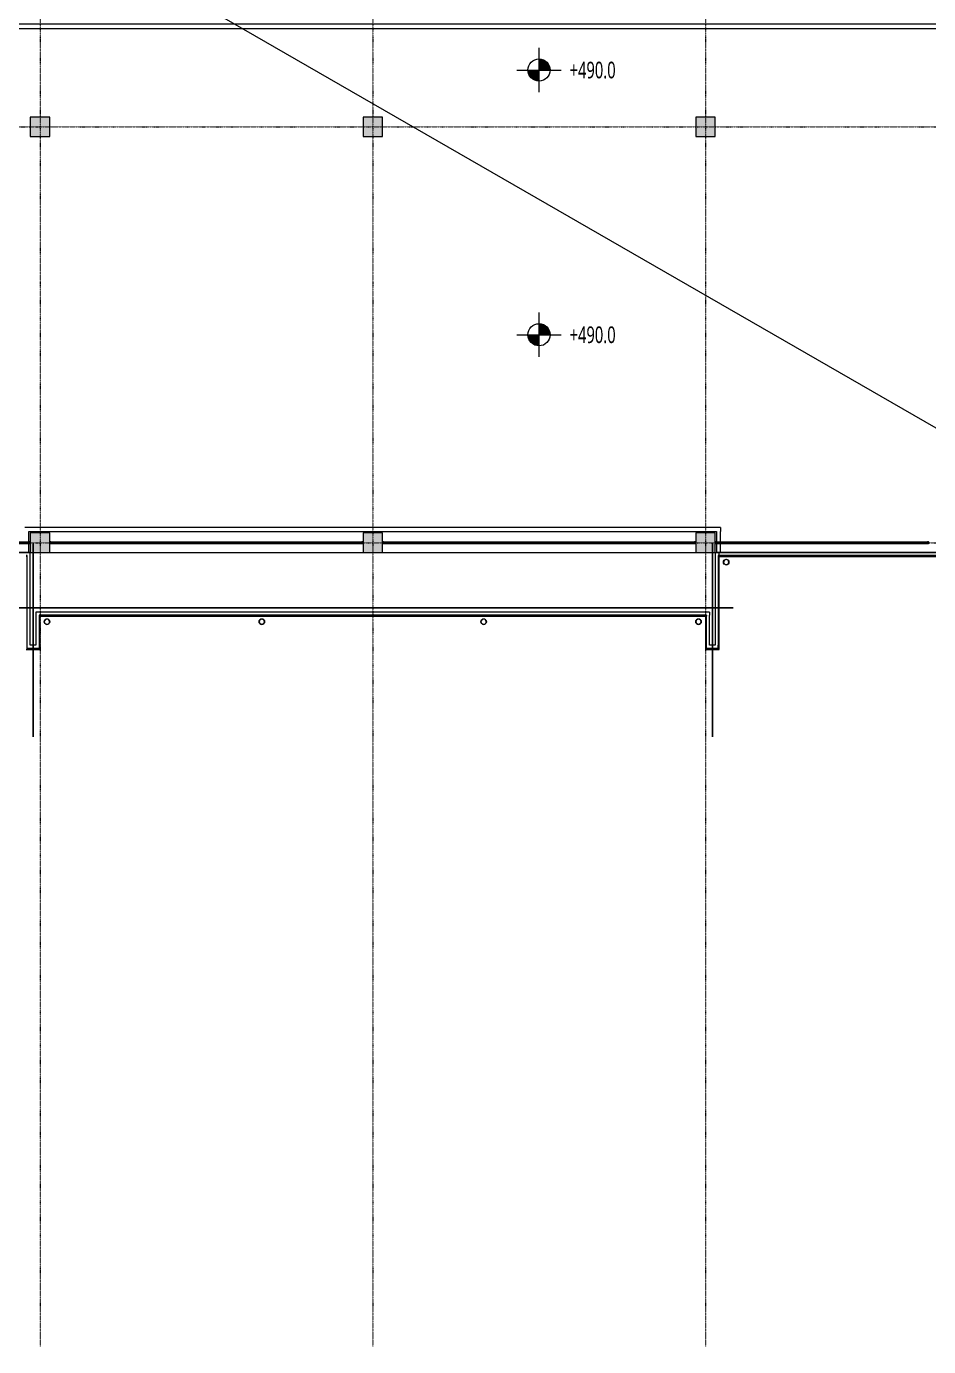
# Model space of a CAD drawing. Extents: x -32000 to 290600, y -29000 to 131250.
# Drawn here: x 126709 to 159250, y -29000 to 18625 of the extents above; entities that cross this region are included whole.
import ezdxf

# ---------------------------------------------------------------- set-up
doc = ezdxf.new("R2010")
doc.units = 0
doc.header["$LTSCALE"] = 10
for name, pattern in [('H12PL2$0$JJP_三點線', [0.9, 0.3, -0.15, 0, -0.15, 0, -0.15, 0, -0.15]), ('XFM7P20ICA$0$CENTERK3', [2.749, 2.5, -0.083, 0.083, -0.083]), ('XFM7P20ICA$0$H12PL2$0$JJP_三點線', [0.9, 0.3, -0.15, 0, -0.15, 0, -0.15, 0, -0.15]), ('XFM7P20ICA$0$XFDP20$0$HIDDEN2', [0.1875, 0.125, -0.0625])]:
    doc.linetypes.add(name, pattern=pattern)
for name, color, linetype in [('H12PL2$0$A-LABEL-HIGH.200K', 252, 'Continuous'), ('H12PL2$0$A-OBJE-MEP', 252, 'Continuous'), ('H12PL2$0$A-WALL-EX', 252, 'Continuous'), ('H12PL2$0$A-WALL-IN.200K', 252, 'Continuous'), ('H12PL2$0$Hattch', 252, 'Continuous'), ('H12PL2$0$S-COL', 252, 'Continuous'), ('H12PL2$0$S-GRID', 252, 'Continuous'), ('H12PL2$0$S-SLAB-SHOW.200K', 252, 'Continuous'), ('XFM7P20ICA$0$H12PL2$0$A-OBJE-2D', 252, 'Continuous'), ('XFM7P20ICA$0$H12PL2$0$A-OBJE-MEP', 252, 'Continuous'), ('XFM7P20ICA$0$H12PL2$0$A-WALL-EX', 252, 'Continuous'), ('XFM7P20ICA$0$H12PL2$0$Hattch', 252, 'Continuous'), ('XFM7P20ICA$0$H12PL2$0$S-COL', 252, 'Continuous'), ('XFM7P20ICA$0$H12PL2$0$S-GRID', 252, 'Continuous'), ('XFM7P20ICA$0$K-SIN', 252, 'XFM7P20ICA$0$CENTERK3'), ('XFM7P20ICA$0$XFDP20$0$A-Partition-Col (200K)', 1, 'Continuous'), ('XFM7P20ICA$0$XFDP20$0$A-W-R1 (Rockwool) (200K)', 2, 'XFM7P20ICA$0$XFDP20$0$HIDDEN2')]:
    doc.layers.add(name, color=color, linetype=linetype)
doc.styles.add('H12PL2$0$Standard', font='', dxfattribs={"width": 0.8})
doc.styles.get('H12PL2$0$Standard').set_extended_font_data('Microsoft JhengHei')

# ---------------------------------------------------------------- blocks, each defined once
blk = doc.blocks.new('H12PL2')
at = {"layer": 'H12PL2$0$Hattch', "linetype": 'Continuous', "lineweight": 0}
for points in [[(145200, 17050), (145600, 17050), (145569.55, 17203.07), (145482.84, 17332.84), (145353.07, 17419.55), (145200, 17450)], [(145200, 17050), (144800, 17050), (144830.45, 16896.93), (144917.16, 16767.16), (145046.93, 16680.45), (145200, 16650)], [(145200, 7500), (145600, 7500), (145569.55, 7653.07), (145482.84, 7782.84), (145353.07, 7869.55), (145200, 7900)], [(145200, 7500), (144800, 7500), (144830.45, 7346.93), (144917.16, 7217.16), (145046.93, 7130.45), (145200, 7100)]]:
    blk.add_hatch(color=256, dxfattribs=at).paths.add_polyline_path(points)
at = {"layer": 'H12PL2$0$A-LABEL-HIGH.200K', "lineweight": 0}
for p, q in [((145200, 16250), (145200, 17850)), ((144400, 17050), (146000, 17050)), ((145200, 6700), (145200, 8300)), ((144400, 7500), (146000, 7500))]:
    blk.add_line(p, q, dxfattribs=at)
for centre in [(145200, 17050), (145200, 7500)]:
    blk.add_circle(centre, 400, dxfattribs=at)
at = {"layer": 'H12PL2$0$A-OBJE-MEP', "lineweight": 0, "flags": 128}
for points in [[(152045, -700, 1), (151855, -700, 1)], [(127545, -2850, 1), (127355, -2850, 1)], [(135295, -2850, 1), (135105, -2850, 1)], [(143295, -2850, 1), (143105, -2850, 1)], [(151045, -2850, 1), (150855, -2850, 1)]]:
    blk.add_lwpolyline(points, format="xyb", close=True, dxfattribs=at)
at = {"layer": 'H12PL2$0$A-OBJE-MEP', "lineweight": 0}
for centre in [(151950, -700), (127450, -2850), (135200, -2850), (143200, -2850), (150950, -2850)]:
    blk.add_circle(centre, 100, dxfattribs=at)
at = {"layer": 'H12PL2$0$A-WALL-EX', "lineweight": 0}
for p, q in [((126735, -465), (126700, -465)), ((126735, -465), (126700, -465)), ((126735, -500), (126735, -465)), ((151700, -465), (151665, -465)), ((151700, -465), (151665, -465)), ((151665, -465), (151665, -500)), ((176150, -465), (151700, -465)), ((126735, -3815), (126735, -500)), ((151665, -500), (151665, -3700)), ((127165, -2615), (127165, -2650)), ((127165, -2615), (127165, -2650)), ((127200, -2615), (127165, -2615)), ((127165, -2650), (127165, -3815)), ((151200, -2615), (127200, -2615)), ((151235, -2615), (151200, -2615)), ((151235, -2650), (151235, -2615)), ((151235, -2650), (151235, -2615)), ((151235, -3815), (151235, -2650)), ((151665, -3815), (151665, -3700)), ((151665, -3815), (151665, -3700)), ((126735, -3815), (126850, -3815)), ((126735, -3815), (126850, -3815)), ((127050, -3815), (126850, -3815)), ((127050, -3815), (127165, -3815)), ((127050, -3815), (127165, -3815)), ((151235, -3815), (151350, -3815)), ((151235, -3815), (151350, -3815)), ((151665, -3815), (151350, -3815))]:
    blk.add_line(p, q, dxfattribs=at)
at = {"layer": 'H12PL2$0$A-WALL-EX', "lineweight": 0, "flags": 128}
for points in [[(126735, -350), (77050, -350)], [(126850, -350), (126735, -350)], [(126850, -3700), (126850, -350)], [(151550, -350), (151665, -350)], [(151550, -350), (151550, -3700)], [(176150, -350), (151665, -350)], [(151700, -500), (176150, -500)], [(151700, -500), (176150, -500)], [(151700, -500), (176150, -500)], [(151700, -3815), (151700, -500)], [(127050, -2500), (127050, -2615)], [(151350, -2500), (127050, -2500)], [(127050, -2615), (127050, -3700)], [(151200, -2650), (127200, -2650)], [(151200, -2650), (127200, -2650)], [(127200, -3850), (127200, -2650)], [(127200, -2650), (151200, -2650)], [(151200, -2650), (151200, -3850)], [(151350, -2500), (151350, -2615)], [(151350, -3700), (151350, -2615)], [(127050, -3700), (126850, -3700)], [(151550, -3700), (151350, -3700)], [(126700, -3850), (126735, -3850)], [(126735, -3850), (127165, -3850)], [(127200, -3850), (127165, -3850)], [(151200, -3850), (151235, -3850)], [(151235, -3850), (151700, -3850)], [(151700, -3850), (151700, -3815)]]:
    blk.add_lwpolyline(points, dxfattribs=at)
at = {"layer": 'H12PL2$0$A-WALL-IN.200K', "lineweight": 0, "flags": 128}
for points in [[(39650, 18550), (178300, 18550)], [(151750, 550), (126650, 550)], [(151750, 550), (151750, 400)], [(126800, -350), (126800, 400)], [(126800, 400), (151600, 400)], [(151600, 400), (151600, -350)], [(151750, -350), (151750, 400)], [(126800, -350), (126650, -350)], [(151750, -350), (151600, -350)]]:
    blk.add_lwpolyline(points, dxfattribs=at)
at = {"layer": 'H12PL2$0$S-COL', "lineweight": 0, "flags": 128}
for points in [[(126850, 14650), (127550, 14650), (127550, 15350), (126850, 15350)], [(138850, 14650), (139550, 14650), (139550, 15350), (138850, 15350)], [(150850, 14650), (151550, 14650), (151550, 15350), (150850, 15350)], [(126850, 350), (126850, -350), (127550, -350), (127550, 350)], [(138850, -350), (139550, -350), (139550, 350), (138850, 350)], [(150850, 350), (150850, -350), (151550, -350), (151550, 350)]]:
    blk.add_lwpolyline(points, close=True, dxfattribs=at)
at = {"layer": 'H12PL2$0$S-GRID', "linetype": 'H12PL2$0$JJP_三點線', "lineweight": 0}
for p, q in [((127200, 128250), (127200, -28000)), ((139200, 128250), (139200, -28000)), ((151200, 128250), (151200, -28000)), ((-29000, 15000), (289600, 15000)), ((-29000, 0), (289600, 0)), ((127200, -28000), (127200, -29000)), ((139200, -28000), (139200, -29000)), ((151200, -28000), (151200, -29000))]:
    blk.add_line(p, q, dxfattribs=at)
at = {"layer": 'H12PL2$0$S-SLAB-SHOW.200K', "lineweight": 0, "flags": 128}
blk.add_lwpolyline([(18450, -350), (167450, -350), (167450, 15400), (178450, 15400), (178450, 18700), (39500, 18700), (39500, 10975), (18450, 10975)], close=True, dxfattribs=at)
at = {"layer": 'H12PL2$0$A-LABEL-HIGH.200K', "lineweight": 0, "char_height": 600, "attachment_point": 7, "style": 'H12PL2$0$Standard'}
for insert in [(146300, 16740.12), (146300, 7190.12)]:
    blk.add_mtext('\\A1;{\\W0.68;+490.0}', dxfattribs=dict(at, insert=insert))
blk = doc.blocks.new('XFM7P20ICA$0$XFDP20$0$TP1-50-Partition_Col-side')
blk.add_lwpolyline([(-2.5, -4), (-2.5, -3.9), (-2.6, -3.9), (-2.5, -3), (-2.5, -0.3), (-2.4, -0.2), (-0.7, -0.2), (-0.5, -0.2), (-0.1, -0.2), (0, -0.2), (0, -0.2), (0.5, -0.2), (0.6, -0.2), (2.4, -0.2), (2.5, -0.3), (2.5, -3), (2.6, -3.9), (2.5, -3.9), (2.5, -4), (2.7, -4), (2.7, 0), (-2.7, 0), (-2.7, -4)], close=True)
for points in [[(-1.6, -2.1), (-2.3, -2.1, 0.414213), (-2.4, -2.2), (-2.4, -3.6), (-2.5, -3.6), (-2.5, -2.2, -0.414213), (-2.3, -2), (-1.6, -2), (-1.6, -2.1)], [(1.6, -2.1), (2.3, -2.1, -0.414213), (2.4, -2.2), (2.4, -3.6), (2.5, -3.6), (2.5, -2.2, 0.414213), (2.3, -2), (1.6, -2), (1.6, -2.1)]]:
    blk.add_lwpolyline(points, format="xyb")
blk.add_lwpolyline([(2.2, -3.6), (-2.2, -3.6, -0.414214), (-2.3, -3.5), (-2.3, -2.6, -0.414214), (-2.2, -2.5), (-1.3, -2.5, 0.414214), (-1.1, -2.3), (-1.1, -2.2, 0.414214), (-1.3, -2.1), (-1.9, -2.1), (-1.9, -2.1), (-1.3, -2.1, -0.414214), (-1.2, -2.2), (-1.2, -2.3, -0.414214), (-1.3, -2.4), (-2.2, -2.4, 0.414214), (-2.4, -2.6), (-2.4, -3.5, 0.414214), (-2.2, -3.6), (2.2, -3.6, 0.414214), (2.4, -3.5), (2.4, -2.6, 0.414214), (2.2, -2.4), (1.3, -2.4, -0.414214), (1.2, -2.3), (1.2, -2.2, -0.414214), (1.3, -2.1), (1.9, -2.1), (1.9, -2.1), (1.3, -2.1, 0.414214), (1.1, -2.2), (1.1, -2.3, 0.414214), (1.3, -2.5), (2.2, -2.5, -0.414214), (2.3, -2.6), (2.3, -3.5, -0.414214)], format="xyb", close=True)
blk = doc.blocks.new('XFM7P20ICA$0$XFDP20')
at = {"layer": 'XFM7P20ICA$0$XFDP20$0$A-W-R1 (Rockwool) (200K)'}
for p, q in [((126850, 25, 0), (119150, 25, 0)), ((127550, 25, 0), (138850, 25, 0)), ((150850, 25, 0), (139550, 25, 0)), ((151550, 25, 0), (159250, 25, 0)), ((126850, -25, 0), (119150, -25, 0)), ((127550, -25, 0), (138850, -25, 0)), ((150850, -25, 0), (139550, -25, 0)), ((151550, -25, 0), (159250, -25, 0))]:
    blk.add_line(p, q, dxfattribs=at)
at = {"layer": 'XFM7P20ICA$0$XFDP20$0$A-Partition-Col (200K)', "yscale": 10, "zscale": 10}
for p, xscale, rotation in [((126850, 0, 0), 10, 270), ((127550, 0, 0), -10, 90), ((138850, 0, 0), 10, 270), ((139550, 0, 0), -10, 90), ((150850, 0, 0), 10, 270), ((151550, 0, 0), -10, 90), ((159250, 0), 10, 270)]:
    blk.add_blockref('XFM7P20ICA$0$XFDP20$0$TP1-50-Partition_Col-side', p, dxfattribs=dict(at, xscale=xscale, rotation=rotation))
blk = doc.blocks.new('XFM7P20ICA$0$H12PL2')
at = {"layer": 'XFM7P20ICA$0$H12PL2$0$Hattch', "linetype": 'Continuous', "lineweight": 0}
for points in [[(126850, 14650), (127550, 14650), (127550, 15350), (126850, 15350)], [(138850, 14650), (139550, 14650), (139550, 15350), (138850, 15350)], [(150850, 14650), (151550, 14650), (151550, 15350), (150850, 15350)], [(126850, -350), (127550, -350), (127550, 350), (126850, 350)], [(138850, -350), (139550, -350), (139550, 350), (138850, 350)], [(150850, -350), (151550, -350), (151550, 350), (150850, 350)]]:
    blk.add_hatch(color=256, dxfattribs=at).paths.add_polyline_path(points)
at = {"layer": 'XFM7P20ICA$0$H12PL2$0$A-OBJE-2D', "lineweight": 0}
blk.add_line((18450, 85450), (167450, -440), dxfattribs=at)
at = {"layer": 'XFM7P20ICA$0$H12PL2$0$A-OBJE-MEP', "lineweight": 0, "flags": 128}
for points in [[(152045, -700, 1), (151855, -700, 1)], [(127545, -2850, 1), (127355, -2850, 1)], [(135295, -2850, 1), (135105, -2850, 1)], [(143295, -2850, 1), (143105, -2850, 1)], [(151045, -2850, 1), (150855, -2850, 1)]]:
    blk.add_lwpolyline(points, format="xyb", close=True, dxfattribs=at)
at = {"layer": 'XFM7P20ICA$0$H12PL2$0$A-OBJE-MEP', "lineweight": 0}
for centre in [(151950, -700), (127450, -2850), (135200, -2850), (143200, -2850), (150950, -2850)]:
    blk.add_circle(centre, 100, dxfattribs=at)
at = {"layer": 'XFM7P20ICA$0$H12PL2$0$A-WALL-EX', "lineweight": 0}
blk.add_line((176150, -465), (151700, -465), dxfattribs=at)
at = {"layer": 'XFM7P20ICA$0$H12PL2$0$A-WALL-EX', "lineweight": 0, "flags": 128}
for points in [[(176150, -350), (151700, -350)], [(151700, -465), (151700, -350)], [(151700, -482.5), (151700, -465)], [(126700, -482.5), (126735, -482.5)], [(126735, -3815), (126735, -482.5)], [(151665, -482.5), (151700, -482.5)], [(151665, -482.5), (151665, -3815)], [(151700, -500), (176150, -500)], [(151700, -3815), (151700, -500)], [(127165, -2615), (127165, -2650)], [(151235, -2615), (127165, -2615)], [(127165, -2650), (127165, -3815)], [(127200, -3850), (127200, -2650)], [(127200, -2650), (151200, -2650)], [(151200, -2650), (151200, -3850)], [(151235, -2615), (151235, -2650)], [(151235, -3815), (151235, -2650)], [(126700, -3850), (126735, -3850)], [(127182.5, -3815), (126717.5, -3815)], [(126717.5, -3850), (127182.5, -3850)], [(127165, -3815), (126735, -3815)], [(126735, -3850), (127165, -3850)], [(127200, -3850), (127165, -3850)], [(151200, -3850), (151235, -3850)], [(151665, -3815), (151235, -3815)], [(151235, -3850), (151700, -3850)], [(151700, -3850), (151700, -3815)]]:
    blk.add_lwpolyline(points, dxfattribs=at)
at = {"layer": 'XFM7P20ICA$0$H12PL2$0$S-COL', "lineweight": 0, "flags": 128}
for points in [[(126850, 14650), (127550, 14650), (127550, 15350), (126850, 15350)], [(138850, 14650), (139550, 14650), (139550, 15350), (138850, 15350)], [(150850, 14650), (151550, 14650), (151550, 15350), (150850, 15350)], [(126850, -350), (127550, -350), (127550, 350), (126850, 350)], [(138850, -350), (139550, -350), (139550, 350), (138850, 350)], [(150850, -350), (151550, -350), (151550, 350), (150850, 350)]]:
    blk.add_lwpolyline(points, close=True, dxfattribs=at)
at = {"layer": 'XFM7P20ICA$0$H12PL2$0$S-GRID', "linetype": 'XFM7P20ICA$0$H12PL2$0$JJP_三點線', "lineweight": 0}
for p, q in [((127200, 128250), (127200, -28000)), ((139200, 128250), (139200, -28000)), ((151200, 128250), (151200, -28000)), ((-29000, 15000), (289600, 15000)), ((-29000, 0), (289600, 0)), ((127200, -28000), (127200, -29000)), ((139200, -28000), (139200, -29000)), ((151200, -28000), (151200, -29000))]:
    blk.add_line(p, q, dxfattribs=at)
blk.add_blockref('XFM7P20ICA$0$XFDP20', (0, 0))
blk = doc.blocks.new('XFM7P20ICA')
at = {"layer": 'XFM7P20ICA$0$K-SIN'}
for p, q in [((126950, 0), (126950, -7000)), ((151450, 0), (151450, -7000)), ((125231.5338, -2350), (152200, -2350))]:
    blk.add_line(p, q, dxfattribs=at)
blk.add_blockref('XFM7P20ICA$0$H12PL2', (0, 0))

msp = doc.modelspace()

# ---------------------------------------------------------------- block references
for name in ['H12PL2', 'XFM7P20ICA']:
    msp.add_blockref(name, (0, 0))

doc.saveas('drawing.dxf')
